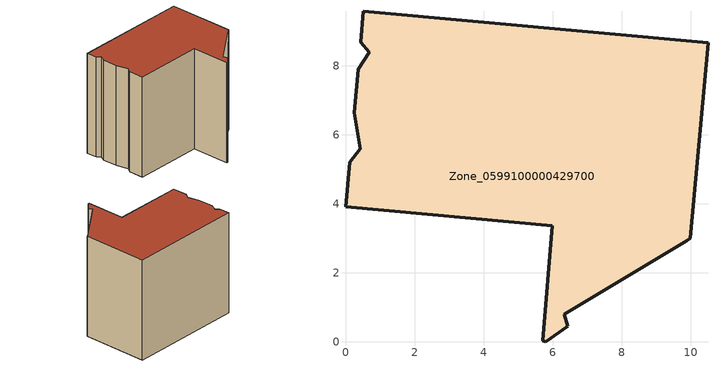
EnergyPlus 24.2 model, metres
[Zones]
Zone_0599100000429700
 floor ground (C_G): 0.44,8.68 0.52,9.58 10.5,8.66 9.99,3 9.88,2.92 6.33,0.79 6.43,0.45 5.8,0 5.71,0.03 5.99,3.37 0,3.91 0.12,5.19 0.43,5.59 0.25,6.63 0.36,7.89 0.69,8.39 z0
 wall outside (C_F): 0.52,9.58 0.44,8.68 0.69,8.39 0.36,7.89 0.25,6.63 0.43,5.59 0.12,5.19 0,3.91 5.99,3.37 5.71,0.03 5.8,0 6.43,0.45 6.33,0.79 9.88,2.92 9.99,3 10.5,8.66 0.52,9.58 z0:8.85
 roof outside (C_R): 0.69,8.39 0.36,7.89 0.25,6.63 0.43,5.59 0.12,5.19 0,3.91 5.99,3.37 5.71,0.03 5.8,0 6.43,0.45 6.33,0.79 9.88,2.92 9.99,3 10.5,8.66 0.52,9.58 0.44,8.68 z8.85
[BUILDING]
Pand.0599100000429700: North Axis=0; Terrain=City; Loads Convergence Tolerance Value=0.04; Temperature Convergence Tolerance Value=0.4; Solar Distribution=FullExterior; Maximum Number of Warmup Days=25; Minimum Number of Warmup Days=1
[Site:Location]
Rotterdam.The.Hague.AP_ZH_NLD Design_Conditions: Latitude=51.96; Longitude=4.45; Time Zone=1; Elevation=-4.5
[SITE:GROUNDTEMPERATURE:BUILDINGSURFACE]
18, 18, 18, 18, 18, 18, 18, 18, 18, 18, 18, 18
[MATERIAL] Thermal Absorptance=0.9; Solar Absorptance=0.7; Visible Absorptance=0.7
Name | Roughness | Thickness | Conductivity | Density | Specific Heat
G.TC.2006-2014 | MediumSmooth | 0.15 | 0.06 | 540 | 1210
F.TC.2006-2014 | Rough | 0.3 | 0.12 | 1920 | 840
R.TC.2006-2014 | MediumRough | 0.2 | 0.08 | 1500 | 1000
[CONSTRUCTION]
C_G: G.TC.2006-2014
C_F: F.TC.2006-2014
C_R: R.TC.2006-2014
[ZONE]
Zone_0599100000429700: Type=1; Multiplier=1; Ceiling Height=Autocalculate; Volume=Autocalculate; Floor Area=autocalculate; Part of Total Floor Area=Yes
[ZONEINFILTRATION:DESIGNFLOWRATE]
Infil_Zone_0599100000429700: Zone or ZoneList or Space or SpaceList=Zone_0599100000429700; Schedule=AlwaysOn; Design Flow Rate Calculation Method=Flow/Area; Flow Rate per Floor Area=0.0015; Constant Term Coefficient=1; Temperature Term Coefficient=0; Velocity Term Coefficient=0; Velocity Squared Term Coefficient=0
[HVACTEMPLATE:ZONE:IDEALLOADSAIRSYSTEM]
Zone_0599100000429700: Maximum Heating Supply Air Temperature=50; Minimum Cooling Supply Air Temperature=13; Maximum Heating Supply Air Humidity Ratio=0.0156; Minimum Cooling Supply Air Humidity Ratio=0.0077; Heating Limit=NoLimit; Cooling Limit=NoLimit; Dehumidification Control Type=ConstantSensibleHeatRatio; Cooling Sensible Heat Ratio=0.7; Dehumidification Setpoint=60; Humidification Control Type=None; Humidification Setpoint=30; Outdoor Air Method=None; Outdoor Air Flow Rate per Person=0.00944; Outdoor Air Flow Rate per Zone Floor Area=0; Outdoor Air Flow Rate per Zone=0; Demand Controlled Ventilation Type=None; Outdoor Air Economizer Type=NoEconomizer; Heat Recovery Type=None; Sensible Heat Recovery Effectiveness=0.7; Latent Heat Recovery Effectiveness=0.65
[ZONECONTROL:THERMOSTAT]
ThermostatControl_Zone_0599100000429700: Zone or ZoneList=Zone_0599100000429700; Control Type Schedule=DualSetpointControlType; Control 1=Thermostat_Zone_0599100000429700; Temperature Difference Between Cutout And Setpoint=0
[THERMOSTATSETPOINT:DUALSETPOINT]
Thermostat_Zone_0599100000429700: Heating Setpoint Temperature Schedule=HeatingSetpoint_Zone_0599100000429700; Cooling Setpoint Temperature Schedule=CoolingSetpoint_Zone_0599100000429700
[SCHEDULE:COMPACT]
HeatingSetpoint_Zone_0599100000429700: Through: 12/31, For: AllDays, Until: 24:00, 21
CoolingSetpoint_Zone_0599100000429700: Through: 12/31, For: AllDays, Until: 24:00, 24
DualSetpointControlType: Through: 12/31, For: AllDays, Until: 24:00, 4
AlwaysOn: Through: 12/31, For: AllDays, Until: 24:00, 1
